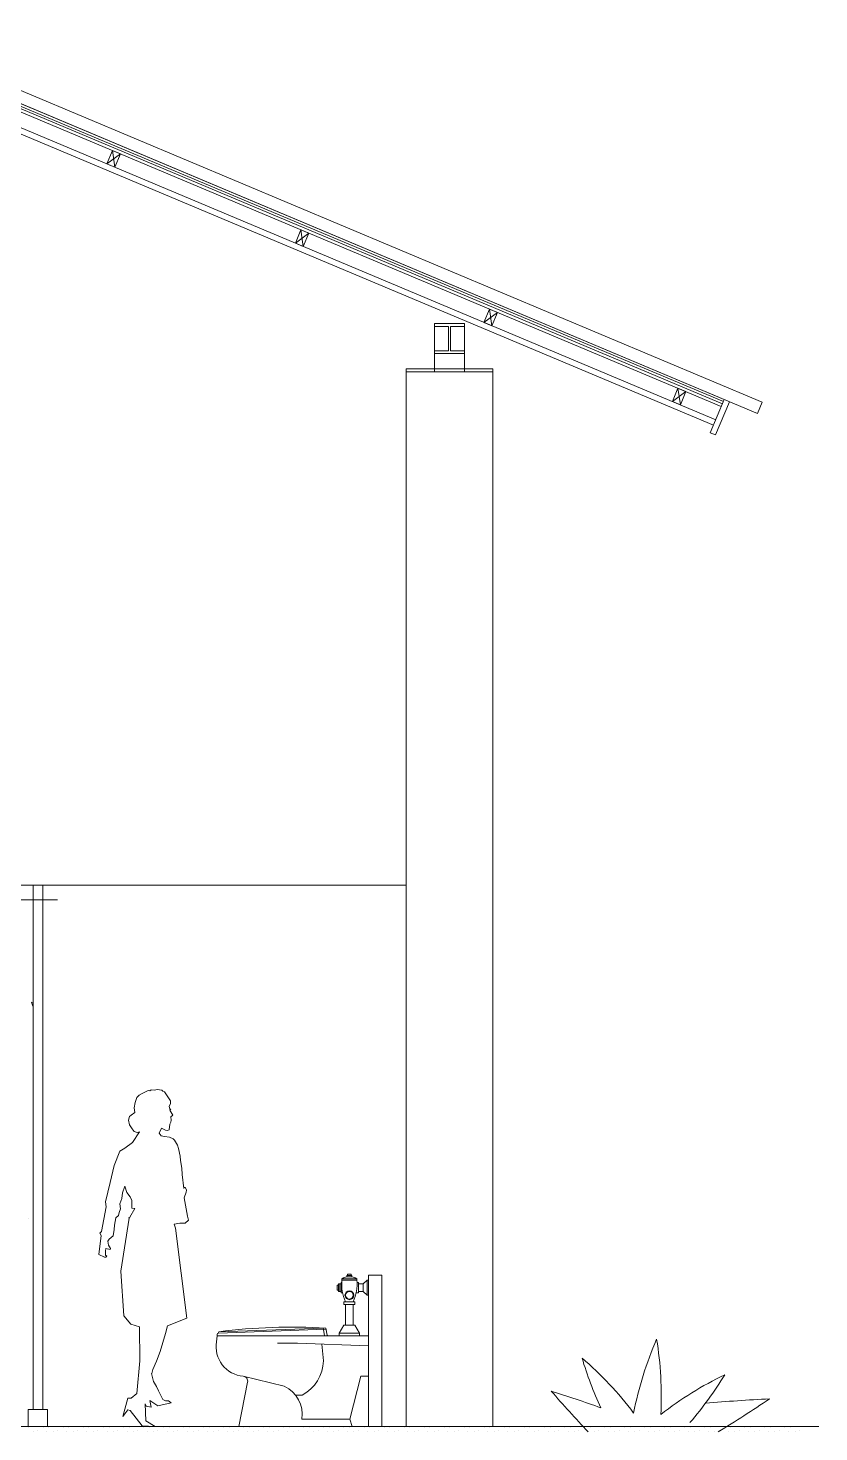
# Model space of a CAD drawing. Header units: millimetres. Extents: x 4664 to 8864, y -38 to 2932.
# Drawn here: x 7106 to 7525, y 649 to 1393 of the extents above; entities that cross this region are included whole.
import ezdxf

# ---------------------------------------------------------------- set-up
doc = ezdxf.new("R2010")
doc.units = ezdxf.units.MM

msp = doc.modelspace()

# ---------------------------------------------------------------- linework, layer by layer
at = {"lineweight": 5, "ltscale": 150}
for p, q in [((7474.86, 1196.04), (7023.22, 1385.89)), ((7474.37, 1194.86), (7023.22, 1384.5)), ((7473.87, 1193.69), (7023.22, 1383.12)), ((7473.28, 1192.28), (7023.22, 1381.46)), ((7470.32, 1185.22), (7023.22, 1373.16)), ((7469.13, 1182.4), (7023.22, 1369.84)), ((7147.63, 1320.87), (7154.83, 1326.14)), ((7150.6, 1327.92), (7151.86, 1319.09)), ((7247.54, 1278.87), (7254.73, 1284.14)), ((7250.5, 1285.92), (7251.77, 1277.09)), ((7350.41, 1243.93), (7351.67, 1235.1)), ((7347.44, 1236.87), (7354.64, 1242.15)), ((7447.35, 1194.88), (7454.54, 1200.15)), ((7450.31, 1201.93), (7451.58, 1193.1))]:
    msp.add_line(p, q, dxfattribs=at)
at = {"lineweight": 5}
for p, q in [((7321.25, 1236.23), (7321.25, 1210.67)), ((7337.19, 1234.7), (7337.19, 1210.67)), ((7352.17, 1212.2), (7306.27, 1212.2)), ((7306.27, 1212.2), (7306.27, 1210.67)), ((7306.27, 651.76), (7306.27, 1210.67)), ((7306.27, 1210.67), (7352.17, 1210.67)), ((7352.17, 1210.67), (7352.17, 1212.2)), ((7352.17, 651.76), (7352.17, 1210.67)), ((6740.18, 938.63), (7306.27, 938.63)), ((7108.54, 938.63), (7108.54, 660.9)), ((7113.64, 660.9), (7113.64, 938.63)), ((7121.4, 938.63), (7126.5, 938.63)), ((7126.5, 938.63), (7306.27, 938.63)), ((6925.05, 930.98), (7121.4, 930.98)), ((7108.54, 874.14), (7107.72, 876.56)), ((7108.54, 876.31), (7107.77, 876.61)), ((7162.57, 823.45), (7163.58, 826.12)), ((7163.58, 826.12), (7164.85, 827.39)), ((7164.85, 827.39), (7166.35, 828.19)), ((7166.35, 828.19), (7169.52, 829.83)), ((7169.52, 829.83), (7170.43, 829.7)), ((7170.43, 829.7), (7171.04, 830.19)), ((7171.04, 830.19), (7172.93, 830.01)), ((7172.93, 830.01), (7174.36, 830.37)), ((7174.36, 830.37), (7176.8, 830.11)), ((7176.8, 830.11), (7177.38, 829.58)), ((7177.38, 829.58), (7178.24, 829.16)), ((7178.24, 829.16), (7180.03, 826.45)), ((7180.03, 826.45), (7181.37, 824.31)), ((7160.61, 816.88), (7162.42, 818.24)), ((7162.15, 820.74), (7162.57, 823.45)), ((7162.42, 818.24), (7162.15, 820.74)), ((7181.31, 822.88), (7180.74, 821.63)), ((7180.74, 821.63), (7181.01, 820.02)), ((7181.58, 820.02), (7180.95, 819.49)), ((7180.95, 819.49), (7182.67, 816.72)), ((7181.01, 820.02), (7181.58, 820.02)), ((7181.37, 824.31), (7181.31, 822.88)), ((7159.09, 814.11), (7159.71, 816.08)), ((7159.62, 811.67), (7159.09, 814.11)), ((7160.99, 809.53), (7159.62, 811.67)), ((7159.71, 816.08), (7160.61, 816.88)), ((7181.04, 811.98), (7180.61, 808.98)), ((7181.62, 813.15), (7181.04, 811.98)), ((7182.67, 816.72), (7181.49, 815.91)), ((7181.49, 815.91), (7181.68, 814.11)), ((7181.68, 814.11), (7181.62, 813.15)), ((7162.08, 808.08), (7160.99, 809.53)), ((7161.28, 802.34), (7164.97, 808)), ((7163.69, 807.64), (7162.08, 808.08)), ((7164.97, 808), (7163.69, 807.64)), ((7176.68, 809.83), (7175.28, 807.24)), ((7175.28, 807.24), (7176.35, 805.81)), ((7176.35, 805.81), (7178.16, 805.54)), ((7178.81, 808.84), (7176.68, 809.83)), ((7178.16, 805.54), (7180.77, 805.2)), ((7179.84, 808.72), (7178.81, 808.84)), ((7180.61, 808.98), (7179.84, 808.72)), ((7180.77, 805.2), (7182.74, 804.22)), ((7182.74, 804.22), (7183.56, 803.5)), ((7183.56, 803.5), (7185.17, 800.91)), ((7151.48, 790.19), (7154.44, 797.65)), ((7154.44, 797.65), (7157.12, 799.29)), ((7157.12, 799.29), (7161.28, 802.34)), ((7185.17, 800.91), (7185.55, 799.21)), ((7185.55, 799.21), (7186.46, 795.02)), ((7149.44, 781.04), (7151.48, 790.19)), ((7186.46, 795.02), (7186.62, 792.77)), ((7186.62, 792.77), (7187.35, 788.68)), ((7187.35, 788.68), (7187.53, 785.28)), ((7146.93, 770.82), (7149.44, 781.04)), ((7187.53, 785.28), (7188.45, 777.9)), ((7155.95, 775.62), (7155.5, 772.68)), ((7157.11, 779.2), (7155.95, 775.62)), ((7158.29, 775.89), (7157.11, 779.2)), ((7160.01, 773.45), (7158.29, 775.89)), ((7188.45, 777.9), (7188.74, 778.7)), ((7189.72, 775.91), (7188.56, 772.94)), ((7188.74, 778.7), (7189.36, 778.35)), ((7189.36, 778.35), (7189.9, 777.1)), ((7189.9, 777.1), (7189.72, 775.91)), ((7144.79, 755.1), (7147.24, 768.21)), ((7147.24, 768.21), (7146.93, 770.82)), ((7154.79, 767.23), (7154.25, 765.17)), ((7155.5, 772.68), (7154.52, 769.73)), ((7154.52, 769.73), (7154.79, 767.23)), ((7159.85, 762.82), (7162.53, 767.36)), ((7160.82, 771.57), (7160.01, 773.45)), ((7160.82, 767.45), (7160.82, 771.57)), ((7162.53, 767.36), (7160.82, 767.45)), ((7188.56, 772.94), (7188.92, 771.13)), ((7188.92, 771.13), (7189.66, 767.18)), ((7189.66, 767.18), (7190.39, 763.31)), ((7106.09, 762.22), (7106.09, 762.22)), ((7152.44, 762.38), (7151.72, 758.54)), ((7153.8, 763.66), (7152.44, 762.38)), ((7154.25, 765.17), (7153.8, 763.66)), ((7154.97, 734.05), (7159.39, 762.14)), ((7159.16, 762.36), (7159.85, 762.6)), ((7159.39, 762.14), (7159.16, 762.36)), ((7159.85, 762.6), (7159.85, 762.82)), ((7186.36, 759.61), (7183.36, 758.98)), ((7183.36, 758.98), (7184, 757)), ((7189.23, 759.55), (7186.36, 759.61)), ((7190.84, 761.16), (7189.23, 759.55)), ((7190.39, 763.31), (7190.84, 761.16)), ((7143.46, 742.91), (7144.62, 752.95)), ((7143.91, 754.29), (7144.79, 755.1)), ((7144.62, 752.95), (7143.91, 754.29)), ((7150.96, 752.78), (7148.86, 751.12)), ((7151.44, 756.29), (7150.96, 752.78)), ((7151.72, 758.54), (7151.44, 756.29)), ((7184, 757), (7189.97, 709.23)), ((7147.15, 746.21), (7146.88, 744.68)), ((7146.88, 744.68), (7146.88, 742.54)), ((7149.34, 745.53), (7147.15, 746.21)), ((7148.86, 751.12), (7148.15, 749.95)), ((7148.15, 749.95), (7148.6, 747.91)), ((7148.6, 747.91), (7149.49, 746.12)), ((7149.49, 746.12), (7149.34, 745.53)), ((7146.35, 741.55), (7143.46, 742.91)), ((7147.17, 741.55), (7146.35, 741.55)), ((7146.88, 742.54), (7147.69, 742.01)), ((7147.69, 742.01), (7147.17, 741.55)), ((7156.59, 710.48), (7154.97, 734.05)), ((7280.21, 730.07), (7272.17, 730.07)), ((7272.17, 730.07), (7272.17, 729.4)), ((7280.21, 729.4), (7272.17, 729.4)), ((7277.53, 731.81), (7274.85, 731.81)), ((7274.85, 731.81), (7274.85, 731.03)), ((7277.19, 732.48), (7275.19, 732.48)), ((7275.19, 732.48), (7275.19, 731.81)), ((7277.19, 732.48), (7277.19, 731.81)), ((7277.53, 731.81), (7277.53, 731.03)), ((7280.21, 730.07), (7280.21, 729.4)), ((7285.56, 729.4), (7283.55, 727.4)), ((7285.56, 721.37), (7285.56, 729.4)), ((7286.23, 729.4), (7285.56, 729.4)), ((7269.75, 726.73), (7269.75, 724.05)), ((7270.42, 726.73), (7269.75, 726.73)), ((7270.42, 724.05), (7269.75, 724.05)), ((7270.42, 727.4), (7270.42, 723.38)), ((7271.76, 727.4), (7270.42, 727.4)), ((7271.76, 723.38), (7270.42, 723.38)), ((7271.09, 727.4), (7271.09, 723.38)), ((7272.09, 728.07), (7271.76, 728.07)), ((7271.76, 728.07), (7271.76, 722.71)), ((7272.58, 722.71), (7271.76, 722.71)), ((7280.97, 722.71), (7279.8, 722.71)), ((7280.97, 728.07), (7280.29, 728.07)), ((7280.97, 728.07), (7280.97, 722.71)), ((7283.55, 727.4), (7280.97, 727.4)), ((7283.55, 723.38), (7280.97, 723.38)), ((7283.55, 723.38), (7283.55, 727.4)), ((7285.56, 721.37), (7283.55, 723.38)), ((7279.14, 717.89), (7273.25, 717.89)), ((7273.25, 716.55), (7273.25, 717.89)), ((7279.14, 716.55), (7273.25, 716.55)), ((7274.18, 716.55), (7274.18, 705.57)), ((7278.2, 716.55), (7278.2, 705.57)), ((7279.14, 716.55), (7279.14, 717.89)), ((7286.23, 721.37), (7285.56, 721.37)), ((7160.43, 706.11), (7156.59, 710.48)), ((7189.97, 709.23), (7179.79, 705.16)), ((7164.89, 704.72), (7160.43, 706.11)), ((7165.1, 686.63), (7164.89, 704.72)), ((7178.74, 701.19), (7175.97, 691.65)), ((7179.79, 705.16), (7178.74, 701.19)), ((7205.71, 696.69), (7206.18, 699.95)), ((7206.18, 699.95), (7206.18, 700.64)), ((7286.23, 699.95), (7206.18, 699.95)), ((7206.83, 701.31), (7206.79, 701.31)), ((7263.76, 703.35), (7206.83, 701.31)), ((7262.38, 703.97), (7206.98, 701.99)), ((7262.41, 703.3), (7262.57, 703.96)), ((7262.41, 703.3), (7263.02, 699.95)), ((7263.65, 703.93), (7264.34, 700.2)), ((7264.34, 700.2), (7264.62, 700.2)), ((7264.62, 700.2), (7264.62, 699.95)), ((7273.25, 705.57), (7270.84, 701.29)), ((7281.55, 701.29), (7270.84, 701.29)), ((7270.84, 701.29), (7270.84, 699.95)), ((7279.14, 705.57), (7273.25, 705.57)), ((7281.55, 701.29), (7279.14, 705.57)), ((7281.55, 701.29), (7281.55, 699.95)), ((7248.75, 695.94), (7238.04, 695.94)), ((7286.23, 694.6), (7248.75, 695.94)), ((7262.42, 686.62), (7261.63, 695.48)), ((7163.6, 669.31), (7165.1, 686.63)), ((7173.9, 686.51), (7172.02, 682.09)), ((7175.97, 691.65), (7173.9, 686.51)), ((7171.49, 679.98), (7171.31, 679.95)), ((7171.31, 679.95), (7172.31, 675.71)), ((7172.02, 682.09), (7171.49, 679.98)), ((7219.88, 678.5), (7241.66, 673.18)), ((7282.21, 678.53), (7276.46, 655.77)), ((7286.23, 678.53), (7282.21, 678.53)), ((7172.31, 675.71), (7174.03, 673.01)), ((7174.03, 673.01), (7174.94, 670.69)), ((7174.94, 670.69), (7177.38, 666.18)), ((7222.27, 675.31), (7217.56, 651.76)), ((7156.14, 657.07), (7158.73, 666.87)), ((7158.73, 666.87), (7160.55, 666.87)), ((7160.55, 666.87), (7163.6, 669.31)), ((7168.47, 662.58), (7168.02, 663.92)), ((7168.02, 663.92), (7168.29, 654.84)), ((7171.09, 662.12), (7168.47, 662.58)), ((7174.58, 662.85), (7170.34, 665.56)), ((7170.34, 665.56), (7171.09, 662.12)), ((7181.8, 664.39), (7174.58, 662.85)), ((7177.38, 666.18), (7178.74, 665.47)), ((7178.74, 665.47), (7180.25, 665.47)), ((7180.25, 665.47), (7181.8, 664.39)), ((7251.2, 668.49), (7247.59, 668.49)), ((7105.99, 660.9), (7105.99, 651.76)), ((7116.19, 660.9), (7105.99, 660.9)), ((7116.19, 651.76), (7116.19, 660.9)), ((7158.82, 660.6), (7156.14, 657.07)), ((7160.01, 660.39), (7158.82, 660.6)), ((7166.32, 652.13), (7160.01, 660.39)), ((7168.29, 654.84), (7173.18, 651.76)), ((7276.46, 655.77), (7251.03, 655.77)), ((7276.46, 655.77), (7277.66, 651.76)), ((7515.92, 651.76), (6190.72, 651.76)), ((7525.03, 651.76), (6312.83, 651.76)), ((7105.99, 651.76), (7116.19, 651.76)), ((7106.29, 651.07), (7106.29, 651.07)), ((7108.62, 649.37), (7108.62, 649.37)), ((7109.05, 651.71), (7109.05, 651.71)), ((7110.96, 649.79), (7110.96, 649.79)), ((7113.94, 651.07), (7113.94, 651.07)), ((7115.85, 649.16), (7115.85, 649.16)), ((7116.91, 651.07), (7116.91, 651.07)), ((7119.25, 649.37), (7119.25, 649.37)), ((7119.67, 651.71), (7119.67, 651.71)), ((7121.58, 649.79), (7121.58, 649.79)), ((7124.56, 651.07), (7124.56, 651.07)), ((7126.47, 649.16), (7126.47, 649.16)), ((7127.53, 651.07), (7127.53, 651.07)), ((7129.87, 649.37), (7129.87, 649.37)), ((7130.3, 651.71), (7130.3, 651.71)), ((7132.21, 649.79), (7132.21, 649.79)), ((7135.18, 651.07), (7135.18, 651.07)), ((7137.1, 649.16), (7137.1, 649.16)), ((7138.16, 651.07), (7138.16, 651.07)), ((7140.5, 649.37), (7140.5, 649.37)), ((7140.92, 651.71), (7140.92, 651.71)), ((7142.83, 649.79), (7142.83, 649.79)), ((7145.81, 651.07), (7145.81, 651.07)), ((7147.72, 649.16), (7147.72, 649.16)), ((7148.78, 651.07), (7148.78, 651.07)), ((7151.12, 649.37), (7151.12, 649.37)), ((7151.55, 651.71), (7151.55, 651.71)), ((7153.46, 649.79), (7153.46, 649.79)), ((7156.43, 651.07), (7156.43, 651.07)), ((7158.35, 649.16), (7158.35, 649.16)), ((7159.41, 651.07), (7159.41, 651.07)), ((7161.75, 649.37), (7161.75, 649.37)), ((7162.17, 651.71), (7162.17, 651.71)), ((7164.08, 649.79), (7164.08, 649.79)), ((7173.18, 651.76), (7166.32, 652.13)), ((7167.06, 651.07), (7167.06, 651.07)), ((7168.97, 649.16), (7168.97, 649.16)), ((7170.03, 651.07), (7170.03, 651.07)), ((7172.37, 649.37), (7172.37, 649.37)), ((7172.8, 651.71), (7172.8, 651.71)), ((7174.71, 649.79), (7174.71, 649.79)), ((7177.68, 651.07), (7177.68, 651.07)), ((7179.6, 649.16), (7179.6, 649.16)), ((7180.66, 651.07), (7180.66, 651.07)), ((7183, 649.37), (7183, 649.37)), ((7183.42, 651.71), (7183.42, 651.71)), ((7185.33, 649.79), (7185.33, 649.79)), ((7188.31, 651.07), (7188.31, 651.07)), ((7190.22, 649.16), (7190.22, 649.16)), ((7191.28, 651.07), (7191.28, 651.07)), ((7193.62, 649.37), (7193.62, 649.37)), ((7194.05, 651.71), (7194.05, 651.71)), ((7195.96, 649.79), (7195.96, 649.79)), ((7198.93, 651.07), (7198.93, 651.07)), ((7200.85, 649.16), (7200.85, 649.16)), ((7201.91, 651.07), (7201.91, 651.07)), ((7204.25, 649.37), (7204.25, 649.37)), ((7204.67, 651.71), (7204.67, 651.71)), ((7206.58, 649.79), (7206.58, 649.79)), ((7209.56, 651.07), (7209.56, 651.07)), ((7211.47, 649.16), (7211.47, 649.16)), ((7212.53, 651.07), (7212.53, 651.07)), ((7214.87, 649.37), (7214.87, 649.37)), ((7215.3, 651.71), (7215.3, 651.71)), ((7217.21, 649.79), (7217.21, 649.79)), ((7286.23, 651.76), (7217.56, 651.76)), ((7220.18, 651.07), (7220.18, 651.07)), ((7222.1, 649.16), (7222.1, 649.16)), ((7223.16, 651.07), (7223.16, 651.07)), ((7225.5, 649.37), (7225.5, 649.37)), ((7225.92, 651.71), (7225.92, 651.71)), ((7227.83, 649.79), (7227.83, 649.79)), ((7230.81, 651.07), (7230.81, 651.07)), ((7232.72, 649.16), (7232.72, 649.16)), ((7233.78, 651.07), (7233.78, 651.07)), ((7236.12, 649.37), (7236.12, 649.37)), ((7236.54, 651.71), (7236.54, 651.71)), ((7238.46, 649.79), (7238.46, 649.79)), ((7241.43, 651.07), (7241.43, 651.07)), ((7243.34, 649.16), (7243.34, 649.16)), ((7244.41, 651.07), (7244.41, 651.07)), ((7246.74, 649.37), (7246.74, 649.37)), ((7247.17, 651.71), (7247.17, 651.71)), ((7249.08, 649.79), (7249.08, 649.79)), ((7252.06, 651.07), (7252.06, 651.07)), ((7253.97, 649.16), (7253.97, 649.16)), ((7255.03, 651.07), (7255.03, 651.07)), ((7257.37, 649.37), (7257.37, 649.37)), ((7257.79, 651.71), (7257.79, 651.71)), ((7259.71, 649.79), (7259.71, 649.79)), ((7262.68, 651.07), (7262.68, 651.07)), ((7264.59, 649.16), (7264.59, 649.16)), ((7265.66, 651.07), (7265.66, 651.07)), ((7267.99, 649.37), (7267.99, 649.37)), ((7268.42, 651.71), (7268.42, 651.71)), ((7270.33, 649.79), (7270.33, 649.79)), ((7273.31, 651.07), (7273.31, 651.07)), ((7275.22, 649.16), (7275.22, 649.16)), ((7276.28, 651.07), (7276.28, 651.07)), ((7278.62, 649.37), (7278.62, 649.37)), ((7279.04, 651.71), (7279.04, 651.71)), ((7280.96, 649.79), (7280.96, 649.79)), ((7283.93, 651.07), (7283.93, 651.07)), ((7285.84, 649.16), (7285.84, 649.16)), ((7286.91, 651.07), (7286.91, 651.07)), ((7345.04, 651.76), (7287.67, 651.76)), ((7289.24, 649.37), (7289.24, 649.37)), ((7289.67, 651.71), (7289.67, 651.71)), ((7291.58, 649.79), (7291.58, 649.79)), ((7294.56, 651.07), (7294.56, 651.07)), ((7296.47, 649.16), (7296.47, 649.16)), ((7297.53, 651.07), (7297.53, 651.07)), ((7299.87, 649.37), (7299.87, 649.37)), ((7300.29, 651.71), (7300.29, 651.71)), ((7302.21, 649.79), (7302.21, 649.79)), ((7305.18, 651.07), (7305.18, 651.07)), ((7307.09, 649.16), (7307.09, 649.16)), ((7308.16, 651.07), (7308.16, 651.07)), ((7310.49, 649.37), (7310.49, 649.37)), ((7310.92, 651.71), (7310.92, 651.71)), ((7312.83, 649.79), (7312.83, 649.79)), ((7315.81, 651.07), (7315.81, 651.07)), ((7317.72, 649.16), (7317.72, 649.16)), ((7318.78, 651.07), (7318.78, 651.07)), ((7321.12, 649.37), (7321.12, 649.37)), ((7321.54, 651.71), (7321.54, 651.71)), ((7323.46, 649.79), (7323.46, 649.79)), ((7326.43, 651.07), (7326.43, 651.07)), ((7328.34, 649.16), (7328.34, 649.16)), ((7329.41, 651.07), (7329.41, 651.07)), ((7331.74, 649.37), (7331.74, 649.37)), ((7332.17, 651.71), (7332.17, 651.71)), ((7334.08, 649.79), (7334.08, 649.79)), ((7337.06, 651.07), (7337.06, 651.07)), ((7338.97, 649.16), (7338.97, 649.16)), ((7340.03, 651.07), (7340.03, 651.07)), ((7342.37, 649.37), (7342.37, 649.37)), ((7342.79, 651.71), (7342.79, 651.71)), ((7344.7, 649.79), (7344.7, 649.79)), ((7347.68, 651.07), (7347.68, 651.07)), ((7349.59, 649.16), (7349.59, 649.16)), ((7350.65, 651.07), (7350.65, 651.07)), ((7352.99, 649.37), (7352.99, 649.37)), ((7353.42, 651.71), (7353.42, 651.71)), ((7355.33, 649.79), (7355.33, 649.79)), ((7358.3, 651.07), (7358.3, 651.07)), ((7360.22, 649.16), (7360.22, 649.16)), ((7361.28, 651.07), (7361.28, 651.07)), ((7363.62, 649.37), (7363.62, 649.37)), ((7364.04, 651.71), (7364.04, 651.71)), ((7365.95, 649.79), (7365.95, 649.79)), ((7368.93, 651.07), (7368.93, 651.07)), ((7370.84, 649.16), (7370.84, 649.16)), ((7371.9, 651.07), (7371.9, 651.07)), ((7374.24, 649.37), (7374.24, 649.37)), ((7374.67, 651.71), (7374.67, 651.71)), ((7376.58, 649.79), (7376.58, 649.79)), ((7379.55, 651.07), (7379.55, 651.07)), ((7381.47, 649.16), (7381.47, 649.16)), ((7382.53, 651.07), (7382.53, 651.07)), ((7384.87, 649.37), (7384.87, 649.37)), ((7385.29, 651.71), (7385.29, 651.71)), ((7387.2, 649.79), (7387.2, 649.79)), ((7390.18, 651.07), (7390.18, 651.07)), ((7392.09, 649.16), (7392.09, 649.16)), ((7393.15, 651.07), (7393.15, 651.07)), ((7395.49, 649.37), (7395.49, 649.37)), ((7395.92, 651.71), (7395.92, 651.71)), ((7397.83, 649.79), (7397.83, 649.79)), ((7400.8, 651.07), (7400.8, 651.07)), ((7402.72, 649.16), (7402.72, 649.16)), ((7403.78, 651.07), (7403.78, 651.07)), ((7406.12, 649.37), (7406.12, 649.37)), ((7406.54, 651.71), (7406.54, 651.71)), ((7408.45, 649.79), (7408.45, 649.79)), ((7411.43, 651.07), (7411.43, 651.07)), ((7413.34, 649.16), (7413.34, 649.16)), ((7414.4, 651.07), (7414.4, 651.07)), ((7416.74, 649.37), (7416.74, 649.37)), ((7417.17, 651.71), (7417.17, 651.71)), ((7419.08, 649.79), (7419.08, 649.79)), ((7422.05, 651.07), (7422.05, 651.07)), ((7423.97, 649.16), (7423.97, 649.16)), ((7425.03, 651.07), (7425.03, 651.07)), ((7427.37, 649.37), (7427.37, 649.37)), ((7427.79, 651.71), (7427.79, 651.71)), ((7429.7, 649.79), (7429.7, 649.79)), ((7432.68, 651.07), (7432.68, 651.07)), ((7434.59, 649.16), (7434.59, 649.16)), ((7435.65, 651.07), (7435.65, 651.07)), ((7437.99, 649.37), (7437.99, 649.37)), ((7438.42, 651.71), (7438.42, 651.71)), ((7440.33, 649.79), (7440.33, 649.79)), ((7443.3, 651.07), (7443.3, 651.07)), ((7445.22, 649.16), (7445.22, 649.16)), ((7446.28, 651.07), (7446.28, 651.07)), ((7448.62, 649.37), (7448.62, 649.37)), ((7449.04, 651.71), (7449.04, 651.71)), ((7450.95, 649.79), (7450.95, 649.79)), ((7453.93, 651.07), (7453.93, 651.07)), ((7455.84, 649.16), (7455.84, 649.16)), ((7456.9, 651.07), (7456.9, 651.07)), ((7459.24, 649.37), (7459.24, 649.37)), ((7459.66, 651.71), (7459.66, 651.71)), ((7461.58, 649.79), (7461.58, 649.79)), ((7464.55, 651.07), (7464.55, 651.07)), ((7466.46, 649.16), (7466.46, 649.16)), ((7467.53, 651.07), (7467.53, 651.07)), ((7469.86, 649.37), (7469.86, 649.37)), ((7470.29, 651.71), (7470.29, 651.71)), ((7472.2, 649.79), (7472.2, 649.79)), ((7475.18, 651.07), (7475.18, 651.07)), ((7477.09, 649.16), (7477.09, 649.16)), ((7478.15, 651.07), (7478.15, 651.07)), ((7480.49, 649.37), (7480.49, 649.37)), ((7480.91, 651.71), (7480.91, 651.71)), ((7482.83, 649.79), (7482.83, 649.79)), ((7485.8, 651.07), (7485.8, 651.07)), ((7487.71, 649.16), (7487.71, 649.16)), ((7488.78, 651.07), (7488.78, 651.07)), ((7491.11, 649.37), (7491.11, 649.37)), ((7491.54, 651.71), (7491.54, 651.71)), ((7493.45, 649.79), (7493.45, 649.79)), ((7496.43, 651.07), (7496.43, 651.07)), ((7498.34, 649.16), (7498.34, 649.16)), ((7499.4, 651.07), (7499.4, 651.07)), ((7501.74, 649.37), (7501.74, 649.37)), ((7502.16, 651.71), (7502.16, 651.71)), ((7504.08, 649.79), (7504.08, 649.79)), ((7507.05, 651.07), (7507.05, 651.07)), ((7508.96, 649.16), (7508.96, 649.16)), ((7510.03, 651.07), (7510.03, 651.07)), ((7512.36, 649.37), (7512.36, 649.37)), ((7512.79, 651.71), (7512.79, 651.71)), ((7514.7, 649.79), (7514.7, 649.79))]:
    msp.add_line(p, q, dxfattribs=at)
msp.add_lwpolyline([(7023.22, 1385.89), (7492.49, 1188.63), (7494.96, 1194.5), (7023.22, 1392.8)], dxfattribs=at)
at = {"lineweight": 5, "ltscale": 150}
for points in [[(7154.83, 1326.14), (7150.6, 1327.92), (7147.63, 1320.87), (7151.86, 1319.09), (7154.83, 1326.14)], [(7254.73, 1284.14), (7250.5, 1285.92), (7247.54, 1278.87), (7251.77, 1277.09), (7254.73, 1284.14)], [(7354.64, 1242.15), (7350.41, 1243.93), (7347.44, 1236.87), (7351.67, 1235.1), (7354.64, 1242.15)], [(7454.54, 1200.15), (7450.31, 1201.93), (7447.35, 1194.88), (7451.58, 1193.1), (7454.54, 1200.15)], [(7474.86, 1196.04), (7467.45, 1178.41), (7470.27, 1177.22), (7477.68, 1194.85)]]:
    msp.add_lwpolyline(points, dxfattribs=at)
at = {"lineweight": 5}
for points in [[(7321.25, 1236.23), (7337.19, 1236.23), (7337.19, 1234.7), (7329.79, 1234.7), (7329.79, 1221.82), (7337.19, 1221.82), (7337.19, 1220.29), (7321.25, 1220.29), (7321.25, 1221.82), (7328.64, 1221.82), (7328.64, 1234.7), (7321.25, 1234.7), (7321.25, 1236.23)], [(7293.41, 651.76), (7286.23, 651.76), (7286.23, 732.08), (7293.41, 732.08)]]:
    msp.add_lwpolyline(points, close=True, dxfattribs=at)
for radius in [2.34, 2.01]:
    msp.add_circle((7276.19, 721.37), radius, dxfattribs=at)
for centre, radius, start, end in [((7294.67, 727.4), 22.58, 174.89884, 204.889), ((7276.19, 723.08), 8.07, 60.13717, 119.86283), ((7257.71, 727.4), 22.58, 335.111, 5.10116), ((7206.85, 700.64), 0.669, 92.04541, 180), ((7207.4, 701.51), 0.644, 123.78738, 197.84888), ((7245.41, 401.54), 302.94, 86.54848, 97.27573), ((7221.23, 694.17), 15.73, 170.77835, 265.04207), ((7610.72, 623.12), 187.36, 156.40658, 168.96669), ((7254.13, 667.84), 187.36, 357.05467, 9.29781), ((7241.44, 687.07), 20.98, 297.72225, 358.79396), ((7579.22, 741.03), 187.36, 196.40658, 205.04637), ((7277.31, 546.08), 187.36, 37.05467, 49.29781), ((7219.64, 675.83), 2.68, 348.69007, 85.04207), ((7556.45, 510.46), 187.36, 115.70219, 127.94533), ((7315.28, 776.91), 187.36, 318.989, 328.59342), ((7234.61, 658.16), 16.59, 351.72867, 64.87285), ((7959.19, 1170.99), 763.04, 220.97636, 223.16892), ((7151.88, -56.53), 763.04, 70.27003, 72.36033), ((7533.93, -95.78), 763.04, 92.63967, 95.19079), ((7071.84, 1298.86), 763.04, 301.59993, 304.02364)]:
    msp.add_arc(centre, radius, start, end, dxfattribs=at)

doc.saveas('drawing.dxf')
